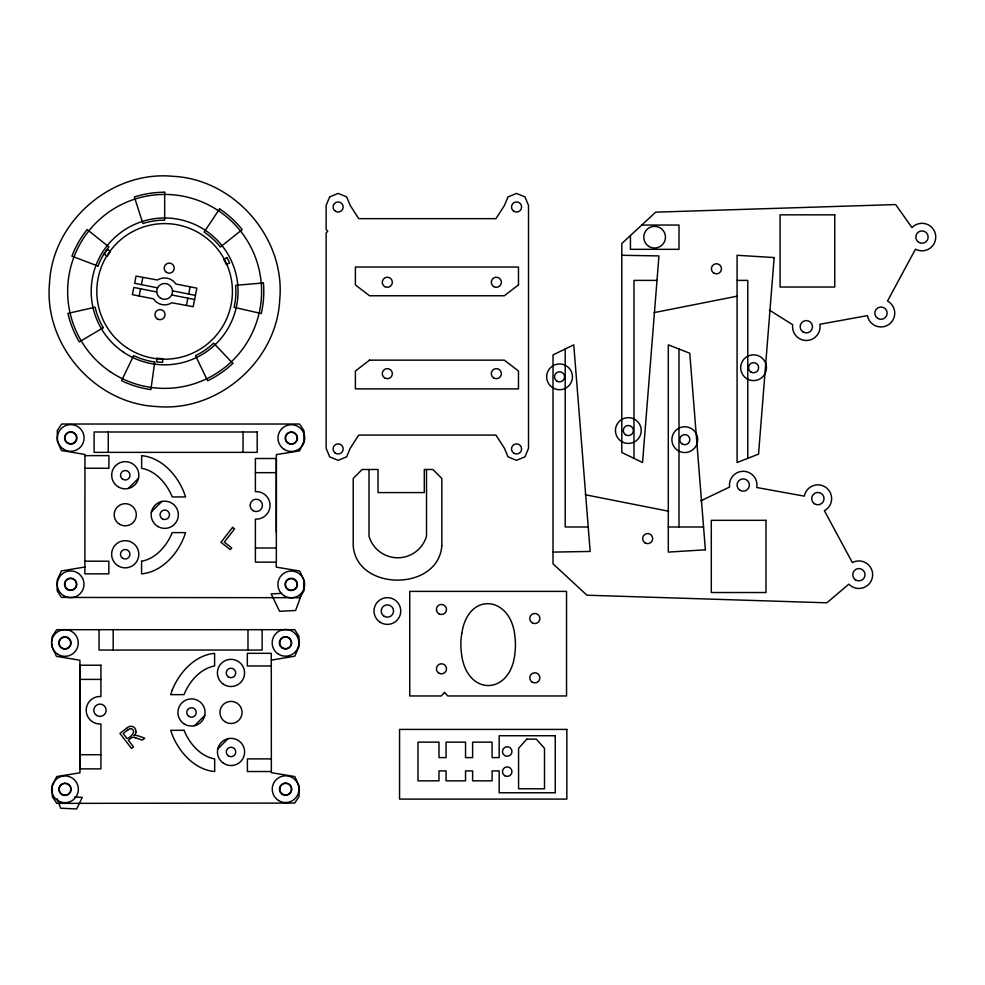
<?xml version="1.0" encoding="UTF-8"?>
<svg xmlns="http://www.w3.org/2000/svg" width="985" height="985" viewBox="0 0 985 985"><rect width="100%" height="100%" fill="white"/><g stroke="black" fill="none" stroke-linecap="round" stroke-linejoin="round"><path stroke-width="1.48" d="M276.268 562.57L276.268 567.126L299.772 571.066L303.934 580.424L303.959 590.901L299.465 597.71L61.402 597.427L57.179 590.754L57.216 580.276L61.39 570.918L84.895 567.015M276.293 532.146L276.342 454.59L299.6 450.859L304.02 441.329L303.996 430.679L299.563 424.03L61.661 424.03L57.327 430.519L57.278 441.046L61.464 450.527L84.956 454.467L84.882 573.836L108.843 573.849L108.855 561.204L84.895 561.191M621.794 255.275L658.94 255.928L642.54 462.531L621.794 452.46L621.794 243.541L655.702 212.157L895.648 204.56L911.975 227.621A13.765 13.765 0 0 1 930.529 226.279A13.765 13.765 0 0 1 933.484 244.637A13.765 13.765 0 0 1 915.459 249.193L887.51 301.053A13.765 13.765 0 0 1 889.073 324.311A13.765 13.765 0 0 1 867.428 315.631L819.865 324.262A13.765 13.765 0 0 1 806.567 340.49A13.765 13.765 0 0 1 792.703 324.742L769.396 310.115M139.144 295.993L140.572 288.777M141.397 284.64L142.825 277.438M186.424 305.375L187.852 298.159M188.677 294.022L190.105 286.82M302.272 592.379L295.599 610.491L279.58 611.279L271.171 593.893L281.538 593.389M128.259 488.498L138.528 478.242M151.148 512.114L162.045 501.242M194.501 725.723L204.757 715.455M217.574 749.166L228.372 738.344M126.56 728.297L119.924 733.443L131.534 748.415L133.517 746.889L128.358 740.24L130.845 738.307A7.461 7.461 0 0 1 131.805 737.654M127.927 729.885L123.187 733.566L127.028 738.516C130.365 737.987 137.383 730.291 130.894 728.678M700.754 500.86L729.602 487.033A13.765 13.765 0 0 1 743.453 471.286A13.765 13.765 0 0 1 756.763 487.513L804.326 496.144A13.765 13.765 0 0 1 825.959 487.464A13.765 13.765 0 0 1 824.408 510.722L852.357 562.583A13.765 13.765 0 0 1 870.383 567.138A13.765 13.765 0 0 1 867.428 585.496A13.765 13.765 0 0 1 848.873 584.154L826.871 602.808L586.925 595.211L553.016 563.826L553.016 354.908L573.762 344.848L590.163 551.452L553.016 552.105M654.003 312.639L737.359 296.14M271.294 660.135L294.786 656.195L298.947 646.837L298.972 636.359L294.749 629.686L56.687 629.698L52.205 636.507L52.217 641.001M641.777 225.048L679.01 225.048L679.01 249.328L630.437 249.328L630.437 235.538M656.995 280.393L633.983 280.393L633.983 458.382M737.075 280.393L747.775 280.393L747.775 458.345M255.398 472.665L276.342 472.665M588.217 526.987L565.205 526.987L565.205 348.998M668.298 526.987L703.561 526.987M255.398 547.992L276.342 547.992M271.294 665.958L247.333 665.971L247.333 653.326L271.281 653.314L271.355 772.671L294.86 776.586L299.058 786.067L299.021 796.594L294.687 803.083L56.785 803.378L52.353 796.742L52.316 786.092L56.724 776.549L79.982 772.794L79.908 660.245L56.416 656.342L52.23 646.985L52.23 643.993M79.982 679.391L100.926 679.391M79.982 754.719L100.926 754.719M271.355 758.881L247.395 758.893L247.407 771.538L271.355 771.526M84.956 455.624L108.916 455.636L108.904 468.281L84.956 468.269M74.601 797.013L82.272 797.382L76.67 808.968L60.651 808.192L57.179 798.798M585.225 494.729L668.581 511.227M157.563 287.854L134.625 283.298L136.053 276.096L157.477 280.011A13.445 13.445 0 0 1 175.835 283.988L196.865 288.162L193.183 306.717L171.821 302.764A13.445 13.445 0 0 1 153.401 298.824L132.372 294.65L133.8 287.435L156.738 291.991M172.498 290.821L195.436 295.377M171.685 294.958L194.624 299.502M135.585 737.802L142.246 740.117L144.733 738.184L138.971 736.127A13.211 13.211 0 0 0 135.782 735.389A6.747 6.747 0 0 0 134.009 735.623M678.997 349.022L678.997 526.987M426.517 469.488L426.517 536.209A29.944 29.944 0 0 1 369.018 536.209L369.018 469.488M262.133 629.698L262.133 650.051L99.054 650.051L99.054 629.698M247.986 629.698L247.986 650.051M243.036 431.996L243.036 452.361M113.201 629.698L113.201 650.051M108.264 431.996L108.264 452.361M126.597 728.334A13.421 13.421 0 0 1 129.54 726.413L129.737 726.401A4.925 4.925 0 0 1 135.881 731.707M131.768 737.371A6.796 6.796 0 0 1 135.536 737.9M136.25 731.769A7.055 7.055 0 0 1 133.923 735.5M128.001 729.971A5.036 5.036 0 0 1 130.87 728.543M141.581 561.228L141.569 573.861C162.636 572.002 179.541 552.129 185.549 532.626L172.203 532.614C166.945 545.702 155.839 558.729 141.581 561.228M141.643 455.661L141.631 468.294C155.889 470.805 166.982 483.857 172.227 496.945L185.562 496.957C179.59 477.442 162.71 457.545 141.643 455.661M164.692 192.247L164.667 220.135A71.265 71.265 0 0 0 142.899 223.533L134.391 196.963A99.165 99.165 0 0 1 164.692 192.247M441.822 545.801C438.3 591.566 356.73 591.566 353.209 545.801L353.209 478.464L362.123 469.488L378.031 469.488L378.031 492.574L424.301 492.574L424.301 469.488L432.908 469.488L441.822 478.464L441.822 545.801M49.509 283.348C43.66 344.75 94.942 403.764 156.566 406.522C217.968 412.37 276.982 361.076 279.74 299.465C285.588 238.05 234.295 179.048 172.671 176.29C111.268 170.442 52.267 221.724 49.509 283.348M157.021 358.281L156.763 361.938L162.574 362.345L162.833 358.688L157.021 358.281M774.148 257.565L758.548 454.134L737.075 462.531L737.075 255.275L774.148 257.565M154.744 361.975L150.877 389.604A99.165 99.165 0 0 1 121.537 380.715L133.652 355.585A71.265 71.265 0 0 0 154.744 361.975M461.805 633.38L461.239 637.27A63.052 63.052 0 0 0 461.349 652.415C465.536 696.801 511.535 696.457 515.044 652.008A63.052 63.052 0 0 0 514.933 636.864C511.671 596.073 468.195 590.581 461.805 633.38M172.043 690.51L170.676 694.647L184.023 694.634C189.255 681.546 200.361 668.507 214.607 665.995L214.607 653.351C194.882 655.087 179.036 672.681 172.043 690.51M329.655 196.926L326.133 205.434L326.133 229.419L327.759 231.192L326.133 232.977L326.133 448.31L329.655 456.818L338.163 460.34L346.671 456.818L350.192 448.31L358.712 435.087L495.935 435.087L504.455 448.31L507.989 456.818L516.485 460.34L524.993 456.818L528.514 448.31L528.514 205.434L524.993 196.926L516.485 193.405L507.989 196.926L504.455 205.434L495.935 218.658L358.712 218.658L350.192 205.434L346.671 196.926L338.163 193.405L329.655 196.926M219.606 208.882L204.141 232.103A71.265 71.265 0 0 1 220.369 247.013L242.187 229.628A99.165 99.165 0 0 0 219.606 208.882M107.463 249.328L104.201 254.167L107.242 256.211L110.505 251.384L107.463 249.328M232.583 527.381L220.972 542.353L230.318 549.605L231.697 547.845L224.321 542.119L234.565 528.92L232.583 527.381M526.803 739.144L518.578 748.317L518.578 788.776L544.496 788.776L544.496 748.317L536.283 739.144L526.803 739.144M444.531 692.48L441.231 695.964L409.748 695.964L409.748 591.382L566.535 591.382L566.535 695.964L447.83 695.964L444.531 692.48M369.547 360.153L355.388 371.025L355.388 388.89L518.479 388.89L518.479 371.025L504.32 360.153L369.547 360.153M518.479 284.899L504.32 295.771L369.547 295.771L355.388 284.899L355.388 267.034L518.479 267.034L518.479 284.899M103.29 327.685L79.28 341.894A99.165 99.165 0 0 1 67.928 313.402L95.139 307.209A71.265 71.265 0 0 0 103.29 327.685M227.079 257.701L223.78 259.314L226.341 264.546L229.64 262.946L227.079 257.701M263.426 282.941L235.624 285.33A71.265 71.265 0 0 1 234.085 307.308L261.284 313.538A99.165 99.165 0 0 0 263.426 282.941M705.371 549.802L668.298 552.105L668.298 344.848L689.771 353.233L705.371 549.802M834.738 214.841L780.071 214.841L780.071 287.041L834.738 287.041L834.738 214.841M257.196 431.996L94.104 431.996L94.104 452.361L257.196 452.361L257.196 431.996M276.342 458.505L255.398 458.505L255.398 491.638A13.765 13.765 0 0 1 270.05 505.379A13.765 13.765 0 0 1 255.398 519.12L255.398 562.152L276.342 562.152L276.342 458.505M765.961 520.326L711.293 520.326L711.293 592.527L765.961 592.527L765.961 520.326M100.926 665.232L79.982 665.232L79.982 768.866L100.926 768.866L100.926 723.987A13.765 13.765 0 0 1 86.2 710.259A13.765 13.765 0 0 1 100.926 696.518L100.926 665.232M566.843 729.417L399.565 729.417L399.565 799.094L566.843 799.094L566.843 729.417M184.047 730.304L170.7 730.316C176.709 749.819 193.614 769.704 214.681 771.563L214.668 758.918C200.411 756.431 189.305 743.392 184.047 730.304M555.269 735.733L499.173 735.733L499.173 757.6L492.094 757.6L492.094 742.148L472.615 742.148L472.615 757.6L465.536 757.6L465.536 742.148L446.057 742.148L446.057 757.6L438.99 757.6L438.99 742.148L417.985 742.148L417.985 780.846L438.99 780.846L438.99 770.898L446.057 770.898L446.057 780.846L465.536 780.846L465.536 770.898L472.615 770.898L472.615 780.846L492.094 780.846L492.094 770.898L499.173 770.898L499.173 792.765L555.269 792.765L555.269 735.733M98.007 266.073L71.942 256.162A99.165 99.165 0 0 1 87.136 229.53L108.941 246.927A71.265 71.265 0 0 0 98.007 266.073M232.829 363.379L213.647 343.125A71.265 71.265 0 0 1 195.498 355.634L207.589 380.776A99.165 99.165 0 0 0 232.829 363.379M123.568 352.261A73.407 73.407 0 0 0 237.853 296.522A73.407 73.407 0 0 0 132.446 225.417A73.407 73.407 0 0 0 123.568 352.261M126.696 347.619A67.817 67.817 0 0 0 232.263 296.14A67.817 67.817 0 0 0 134.896 230.453A67.817 67.817 0 0 0 126.696 347.619M110.394 371.801A96.973 96.973 0 0 0 261.357 298.172A96.973 96.973 0 0 0 122.115 204.24A96.973 96.973 0 0 0 110.394 371.801M160.666 298.246A7.905 7.905 0 0 0 172.523 291.4A7.905 7.905 0 0 0 160.666 284.567A7.905 7.905 0 0 0 160.666 298.246M57.93 800.645A13.359 13.359 0 0 0 78.357 789.761A13.359 13.359 0 0 0 58.718 777.51A13.359 13.359 0 0 0 57.93 800.645M61.723 794.55A6.181 6.181 0 0 0 71.179 789.514A6.181 6.181 0 0 0 62.092 783.851A6.181 6.181 0 0 0 61.723 794.55M57.832 654.299A13.359 13.359 0 0 0 78.258 643.427A13.359 13.359 0 0 0 58.62 631.176A13.359 13.359 0 0 0 57.832 654.299M61.636 648.204A6.181 6.181 0 0 0 71.08 643.18A6.181 6.181 0 0 0 62.006 637.517A6.181 6.181 0 0 0 61.636 648.204M278.447 654.163A13.359 13.359 0 0 0 298.874 643.291A13.359 13.359 0 0 0 279.235 631.04A13.359 13.359 0 0 0 278.447 654.163M282.252 648.081A6.181 6.181 0 0 0 291.695 643.045A6.181 6.181 0 0 0 282.621 637.381A6.181 6.181 0 0 0 282.252 648.081M278.546 800.509A13.359 13.359 0 0 0 298.972 789.625A13.359 13.359 0 0 0 279.334 777.374A13.359 13.359 0 0 0 278.546 800.509M282.338 794.415A6.181 6.181 0 0 0 291.794 789.379A6.181 6.181 0 0 0 282.707 783.715A6.181 6.181 0 0 0 282.338 794.415M282.153 647.613A5.848 5.848 0 0 0 291.351 643.353A5.848 5.848 0 0 0 283.064 637.529A5.848 5.848 0 0 0 282.153 647.613M61.55 647.748A5.848 5.848 0 0 0 70.735 643.488A5.848 5.848 0 0 0 62.449 637.664A5.848 5.848 0 0 0 61.55 647.748M282.252 793.947A5.848 5.848 0 0 0 291.437 789.687A5.848 5.848 0 0 0 283.151 783.863A5.848 5.848 0 0 0 282.252 793.947M61.636 794.082A5.848 5.848 0 0 0 70.822 789.822A5.848 5.848 0 0 0 62.535 783.998A5.848 5.848 0 0 0 61.636 794.082M228.298 755.827A4.74 4.74 0 0 0 235.747 752.38A4.74 4.74 0 0 0 229.037 747.652A4.74 4.74 0 0 0 228.298 755.827M228.249 676.818A4.74 4.74 0 0 0 235.698 673.358A4.74 4.74 0 0 0 228.988 668.63A4.74 4.74 0 0 0 228.249 676.818M188.763 716.341A4.74 4.74 0 0 0 196.212 712.894A4.74 4.74 0 0 0 189.502 708.166A4.74 4.74 0 0 0 188.763 716.341M223.472 763.252A13.593 13.593 0 0 0 244.588 752.848A13.593 13.593 0 0 0 225.023 739.76A13.593 13.593 0 0 0 223.472 763.252M183.887 723.729A13.593 13.593 0 0 0 205.052 713.436A13.593 13.593 0 0 0 185.549 700.249A13.593 13.593 0 0 0 183.887 723.729M223.373 684.193A13.593 13.593 0 0 0 244.539 673.9A13.593 13.593 0 0 0 225.036 660.713A13.593 13.593 0 0 0 223.373 684.193M224.814 721.611A11.057 11.057 0 0 0 242.039 713.226A11.057 11.057 0 0 0 226.168 702.502A11.057 11.057 0 0 0 224.814 721.611M96.592 715.43A6.181 6.181 0 0 0 106.146 710.591A6.181 6.181 0 0 0 97.17 704.743A6.181 6.181 0 0 0 96.592 715.43M63.643 449.283A13.359 13.359 0 0 0 84.082 438.436A13.359 13.359 0 0 0 64.456 426.16A13.359 13.359 0 0 0 63.643 449.283M67.448 443.201A6.181 6.181 0 0 0 76.904 438.177A6.181 6.181 0 0 0 67.83 432.501A6.181 6.181 0 0 0 67.448 443.201M63.557 595.63A13.359 13.359 0 0 0 83.996 584.77A13.359 13.359 0 0 0 64.37 572.494A13.359 13.359 0 0 0 63.557 595.63M67.362 589.535A6.181 6.181 0 0 0 76.818 584.511A6.181 6.181 0 0 0 67.743 578.835A6.181 6.181 0 0 0 67.362 589.535M284.259 449.419A13.359 13.359 0 0 0 304.697 438.559A13.359 13.359 0 0 0 285.071 426.296A13.359 13.359 0 0 0 284.259 449.419M288.063 443.336A6.181 6.181 0 0 0 297.519 438.313A6.181 6.181 0 0 0 288.445 432.637A6.181 6.181 0 0 0 288.063 443.336M284.173 595.765A13.359 13.359 0 0 0 304.611 584.905A13.359 13.359 0 0 0 284.985 572.63A13.359 13.359 0 0 0 284.173 595.765M287.977 589.67A6.181 6.181 0 0 0 297.433 584.647A6.181 6.181 0 0 0 288.359 578.971A6.181 6.181 0 0 0 287.977 589.67M67.706 589.362A5.848 5.848 0 0 0 76.485 584.302A5.848 5.848 0 0 0 67.719 579.229A5.848 5.848 0 0 0 67.706 589.362M288.322 589.498A5.848 5.848 0 0 0 297.101 584.437A5.848 5.848 0 0 0 288.334 579.365A5.848 5.848 0 0 0 288.322 589.498M67.805 443.016A5.848 5.848 0 0 0 76.571 437.968A5.848 5.848 0 0 0 67.805 432.895A5.848 5.848 0 0 0 67.805 443.016M288.42 443.151A5.848 5.848 0 0 0 297.187 438.091A5.848 5.848 0 0 0 288.42 433.031A5.848 5.848 0 0 0 288.42 443.151M122.891 479.35A4.74 4.74 0 0 0 130.008 475.25A4.74 4.74 0 0 0 122.903 471.138A4.74 4.74 0 0 0 122.891 479.35M122.842 558.36A4.74 4.74 0 0 0 129.958 554.26A4.74 4.74 0 0 0 122.854 550.147A4.74 4.74 0 0 0 122.842 558.36M162.377 518.873A4.74 4.74 0 0 0 169.494 514.773A4.74 4.74 0 0 0 162.39 510.673A4.74 4.74 0 0 0 162.377 518.873M118.471 487.009A13.593 13.593 0 0 0 138.86 475.25A13.593 13.593 0 0 0 118.483 463.467A13.593 13.593 0 0 0 118.471 487.009M157.945 526.544A13.593 13.593 0 0 0 178.347 514.786A13.593 13.593 0 0 0 157.969 503.003A13.593 13.593 0 0 0 157.945 526.544M118.422 566.03A13.593 13.593 0 0 0 138.811 554.272A13.593 13.593 0 0 0 118.434 542.489A13.593 13.593 0 0 0 118.422 566.03M119.702 524.328A11.057 11.057 0 0 0 136.312 514.761A11.057 11.057 0 0 0 119.714 505.17A11.057 11.057 0 0 0 119.702 524.328M253.096 510.686A6.181 6.181 0 0 0 262.453 505.49A6.181 6.181 0 0 0 253.28 499.974A6.181 6.181 0 0 0 253.096 510.686M384.778 286.647A5.06 5.06 0 0 0 392.362 282.264A5.06 5.06 0 0 0 384.778 277.893A5.06 5.06 0 0 0 384.778 286.647M493.805 286.647A5.06 5.06 0 0 0 501.39 282.264A5.06 5.06 0 0 0 493.805 277.893A5.06 5.06 0 0 0 493.805 286.647M384.778 378.031A5.06 5.06 0 0 0 392.362 373.66A5.06 5.06 0 0 0 384.778 369.276A5.06 5.06 0 0 0 384.778 378.031M493.805 378.031A5.06 5.06 0 0 0 501.39 373.66A5.06 5.06 0 0 0 493.805 369.276A5.06 5.06 0 0 0 493.805 378.031M514.022 453.322A5.06 5.06 0 0 0 521.607 448.938A5.06 5.06 0 0 0 514.022 444.555A5.06 5.06 0 0 0 514.022 453.322M514.022 211.369A5.06 5.06 0 0 0 521.607 206.985A5.06 5.06 0 0 0 514.022 202.602A5.06 5.06 0 0 0 514.022 211.369M335.22 453.075A5.06 5.06 0 0 0 343.174 449.394A5.06 5.06 0 0 0 336.008 444.346A5.06 5.06 0 0 0 335.22 453.075M335.602 211.369A5.06 5.06 0 0 0 343.186 206.985A5.06 5.06 0 0 0 335.602 202.602A5.06 5.06 0 0 0 335.602 211.369M380.308 622.36A13.359 13.359 0 0 0 400.735 611.476A13.359 13.359 0 0 0 381.096 599.225A13.359 13.359 0 0 0 380.308 622.36M384.113 616.265A6.181 6.181 0 0 0 393.557 611.229A6.181 6.181 0 0 0 384.482 605.566A6.181 6.181 0 0 0 384.113 616.265M504.837 755.606A4.74 4.74 0 0 0 511.954 751.493A4.74 4.74 0 0 0 504.837 747.393A4.74 4.74 0 0 0 504.837 755.606M504.837 775.749A4.74 4.74 0 0 0 511.954 771.637A4.74 4.74 0 0 0 504.837 767.537A4.74 4.74 0 0 0 504.837 775.749M532.294 622.889A5.06 5.06 0 0 0 539.879 618.506A5.06 5.06 0 0 0 532.294 614.123A5.06 5.06 0 0 0 532.294 622.889M532.294 682.223A5.06 5.06 0 0 0 539.879 677.852A5.06 5.06 0 0 0 532.294 673.469A5.06 5.06 0 0 0 532.294 682.223M438.928 613.852A5.06 5.06 0 0 0 446.513 609.481A5.06 5.06 0 0 0 438.928 605.098A5.06 5.06 0 0 0 438.928 613.852M438.928 673.198A5.06 5.06 0 0 0 446.513 668.815A5.06 5.06 0 0 0 438.928 664.432A5.06 5.06 0 0 0 438.928 673.198M750.742 371.911A5.06 5.06 0 0 0 758.622 368.082A5.06 5.06 0 0 0 751.358 363.169A5.06 5.06 0 0 0 750.742 371.911M625.5 434.73A5.06 5.06 0 0 0 633.38 430.901A5.06 5.06 0 0 0 626.128 425.988A5.06 5.06 0 0 0 625.5 434.73M621.892 441.711A12.891 12.891 0 0 0 641.235 430.543A12.891 12.891 0 0 0 621.892 419.376A12.891 12.891 0 0 0 621.892 441.711M747.122 378.88A12.891 12.891 0 0 0 766.465 367.725A12.891 12.891 0 0 0 747.122 356.558A12.891 12.891 0 0 0 747.122 378.88M918.771 242.359A6.181 6.181 0 0 0 928.165 237.213A6.181 6.181 0 0 0 919.017 231.647A6.181 6.181 0 0 0 918.771 242.359M803.107 332.007A6.181 6.181 0 0 0 812.502 326.86A6.181 6.181 0 0 0 803.354 321.307A6.181 6.181 0 0 0 803.107 332.007M877.77 318.45A6.181 6.181 0 0 0 887.153 313.304A6.181 6.181 0 0 0 878.017 307.751A6.181 6.181 0 0 0 877.77 318.45M649.115 246.546A10.86 10.86 0 0 0 665.466 237.262A10.86 10.86 0 0 0 649.25 227.744A10.86 10.86 0 0 0 649.115 246.546M713.916 273.177A5.06 5.06 0 0 0 721.5 268.794A5.06 5.06 0 0 0 713.916 264.411A5.06 5.06 0 0 0 713.916 273.177M682.273 444.038A5.06 5.06 0 0 0 689.857 439.655A5.06 5.06 0 0 0 682.273 435.271A5.06 5.06 0 0 0 682.273 444.038M814.361 503.692A6.181 6.181 0 0 0 824.039 499.099A6.181 6.181 0 0 0 815.223 493.017A6.181 6.181 0 0 0 814.361 503.692M739.71 490.136A6.181 6.181 0 0 0 749.376 485.543A6.181 6.181 0 0 0 740.572 479.461A6.181 6.181 0 0 0 739.71 490.136M855.374 579.783A6.181 6.181 0 0 0 865.039 575.191A6.181 6.181 0 0 0 856.236 569.121A6.181 6.181 0 0 0 855.374 579.783M645.138 542.957A5.06 5.06 0 0 0 652.723 538.573A5.06 5.06 0 0 0 645.138 534.202A5.06 5.06 0 0 0 645.138 542.957M557.03 381.207A5.06 5.06 0 0 0 564.614 376.836A5.06 5.06 0 0 0 557.03 372.453A5.06 5.06 0 0 0 557.03 381.207M678.345 450.822A12.891 12.891 0 0 0 697.688 439.655A12.891 12.891 0 0 0 678.345 428.487A12.891 12.891 0 0 0 678.345 450.822M553.114 387.991A12.891 12.891 0 0 0 572.457 376.836A12.891 12.891 0 0 0 553.114 365.669A12.891 12.891 0 0 0 553.114 387.991M166.416 272.352A5.048 5.048 0 0 0 174.271 268.499A5.048 5.048 0 0 0 167.007 263.611A5.048 5.048 0 0 0 166.416 272.352M157.194 318.844A5.048 5.048 0 0 0 165.049 315.003A5.048 5.048 0 0 0 157.785 310.115A5.048 5.048 0 0 0 157.194 318.844"/></g></svg>
